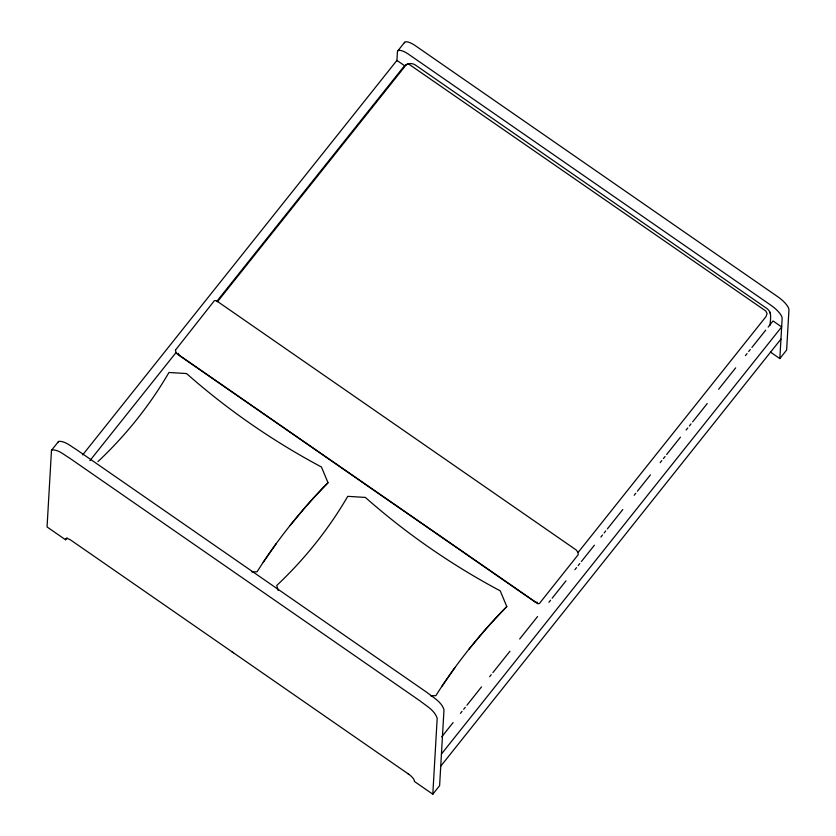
<?xml version="1.0" encoding="UTF-8"?>
<svg xmlns="http://www.w3.org/2000/svg" width="836" height="836" viewBox="0 0 836 836"><rect width="100%" height="100%" fill="white"/><g stroke="black" fill="none" stroke-linecap="round" stroke-linejoin="round"><path stroke-width="1.25" d="M407.581 773.436L409.473 774.753A7.608 2.341 38.5 0 1 414.353 780.521L414.332 781.399L432.808 794.2L439.611 785.662L443.989 709.733C441.607 701.874 433.079 697.381 426.977 692.459L75.867 449.214C70.6 446.1 65.114 440.959 58.677 441.335L51.487 450.332L47.056 526.952L65.532 539.753L65.616 538.907A7.608 2.341 38.5 0 1 70.767 540.087L409.201 774.554M396.891 61.018L397.413 51.968A14.107 4.337 38.5 0 1 407.749 53.682L770.896 305.234A14.107 4.337 38.5 0 1 782.141 318.506L779.831 358.581L770.583 352.175M432.808 794.2L437.186 718.27C434.804 710.422 426.276 705.918 420.174 700.996L69.064 457.752C63.787 454.648 58.301 449.507 51.874 449.872L51.487 450.332M770.102 325.204C770.175 319.822 772.401 312.455 767.093 308.672L415.367 64.999C412.378 62.982 408.24 63.045 405.314 65.156M58.238 442.484L58.29 441.784M97.969 461.587C125.734 435.483 149.801 405.439 168.956 372.48L186.564 373.556C227.653 409.859 273.079 441.209 321.452 467.01L328.015 482.727C301.409 509.887 277.374 539.596 257.08 571.772L251.908 571.928M278.158 590.415L276.758 585.451C304.513 559.347 328.59 529.303 347.745 496.344L365.353 497.42C406.442 533.723 451.868 565.073 500.241 590.874L506.804 606.591C480.198 633.751 456.163 663.46 435.87 695.636L430.686 695.792M263.246 562.262L276.225 543.619M442.035 686.126L455.014 667.483M397.842 50.839L404.645 42.291M82.701 454.868L396.922 60.401L404.593 65.72M89.922 460.636L176.124 352.437M216.785 301.388L403.819 66.598M217.433 301.775L406.045 65.009L408.459 63.87L765.839 311.034L767.072 313.584L766.006 316.583L578.209 552.335M65.532 539.753L67.047 537.851M441.742 736.829L453.112 722.565M460.417 713.39L462.047 711.352M463.666 709.315L465.286 707.277M466.916 705.239L481.526 686.889M489.645 676.7L491.275 674.662M492.895 672.614L509.95 651.213M519.689 638.986L537.558 616.56M548.918 602.286L550.548 600.248M552.168 598.21L565.972 580.884M574.907 569.671L576.527 567.634M578.157 565.596L579.776 563.558M581.396 561.52L594.396 545.208M600.885 537.057L602.516 535.019M604.135 532.981L605.755 530.933M607.385 528.895L622.81 509.532M634.179 495.267L635.799 493.23M637.429 491.181L650.418 474.879M660.158 462.642L661.788 460.605M663.408 458.567L665.038 456.529M666.658 454.491L680.462 437.165M686.147 430.028L687.767 427.99M689.397 425.952L691.017 423.915M692.636 421.877L707.256 403.527M718.626 389.262L735.67 367.85M745.419 355.624L747.039 353.586M748.669 351.548L750.289 349.5M751.909 347.462L765.713 330.136M768.148 327.085L773.028 320.961L781.65 326.939L441.439 754.02M440.739 766.184L780.949 339.102M779.831 358.581L786.634 350.033L788.944 309.968A14.107 4.337 38.5 0 0 777.699 296.686L414.551 45.134A14.107 4.337 38.5 0 0 404.331 42.782M290.029 525.499L304.638 507.943A573.371 533.107 3.3 0 1 328.015 482.727M468.818 649.363L483.427 631.807A573.371 533.107 3.3 0 1 506.804 606.591M537.443 602.401L535.573 602.056L179.385 355.29L178.235 353.273M231.865 651.693L233.484 652.822M769.737 311.797L769.956 312.507M770.322 313.73L770.562 314.514M175.435 350.138L175.988 352.499L177.483 354.265L537.538 603.686L539.356 603.571L578.178 554.717L578.063 552.502L576.234 549.994L216.19 300.563L214.371 300.678L175.435 350.138"/></g></svg>
